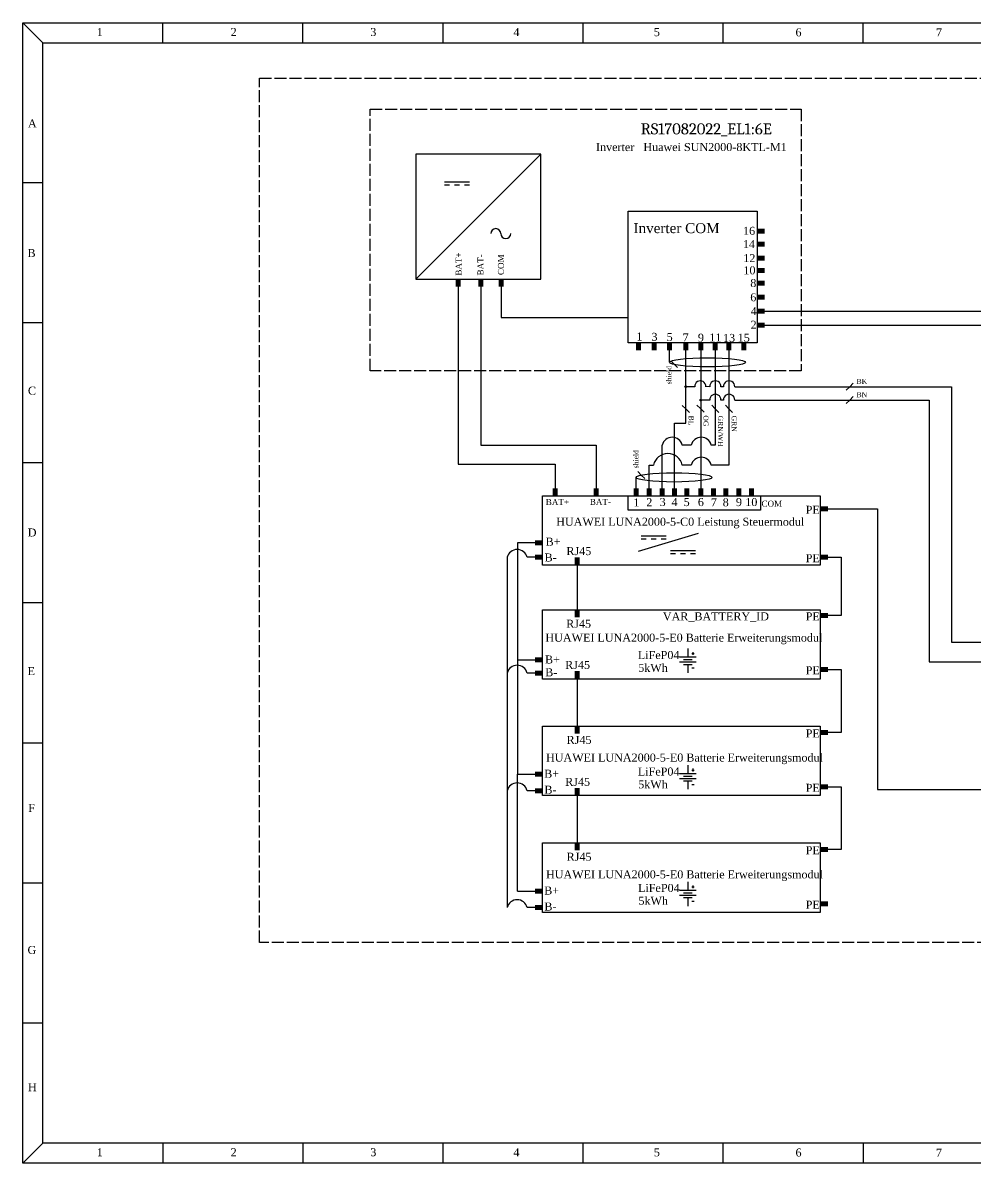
# Model space of a CAD drawing. Header units: millimetres. Extents: x -7007 to 90280, y -19770 to 37239.
# Drawn here: x -7007 to 40589, y -19770 to 37239 of the extents above; entities that cross this region are included whole.
import ezdxf

# ---------------------------------------------------------------- set-up
doc = ezdxf.new("R2010")
doc.units = ezdxf.units.MM
doc.linetypes.add('ACAD_ISO02W100', pattern=[15, 12, -3])
doc.layers.add('KIRJANURK', color=7, linetype='Continuous')
doc.styles.add('cable length', font='times.ttf', dxfattribs={"height": 10})
doc.styles.add('Component', font='times.ttf', dxfattribs={"height": 50})
doc.styles.add('MtXpl_Cambria', font='Cambria.ttf')
doc.styles.add('style1', font='times.ttf', dxfattribs={"height": 16})

# ---------------------------------------------------------------- blocks, each defined once
blk = doc.blocks.new('BATTARIE1')
at = {"color": 242, "true_color": 0xcd2027}
blk.add_line((17720, -6170), (17720, -330), dxfattribs=at)
for p, q in [((33225, -960), (33890, -960)), ((33890, -960), (33890, -4080)), ((17200, -1150), (17200, -6990)), ((20690, -1390), (20690, -3760)), ((33890, -4080), (33225, -4080)), ((25820, -6124), (26230, -6124)), ((26010, -6254), (26230, -6254)), ((26230, -5704), (26230, -6124)), ((26230, -6124), (26640, -6124)), ((26230, -6254), (26450, -6254)), ((26420, -5954), (26540, -5954)), ((26480, -5884), (26480, -6024)), ((25820, -6374), (26230, -6374)), ((26010, -6494), (26230, -6494)), ((26230, -6374), (26640, -6374)), ((26230, -6494), (26450, -6494)), ((26230, -6494), (26230, -6914)), ((26420, -6674), (26540, -6674)), ((18585, -6990), (18200, -6990))]:
    blk.add_line(p, q)
at = {"color": 1}
blk.add_line((17720, -6170), (18585, -6170), dxfattribs=at)
blk.add_lwpolyline([(18960, -3760), (32850, -3760), (32850, -7230), (18960, -7230)], close=True)
at = {"const_width": 250}
for points in [[(20690, -3760), (20690, -4135)], [(33225, -4080), (32850, -4080)], [(18960, -6170), (18585, -6170)], [(33225, -6800), (32850, -6800)], [(18960, -6990), (18585, -6990)]]:
    blk.add_lwpolyline(points, dxfattribs=at)
blk.add_arc((17700, -7115), 515, 14.0362, 165.9638)
at = {"char_height": 400, "attachment_point": 1, "style": 'style1'}
for s, width, gutter_width, heights, insert in [('{\\fTimes New Roman|b0|i0|c186|p18;PE }', 647.26, 3125, [592], (32118, -3925)), ('RJ45{\\fTimes New Roman|b0|i0|c186|p18; }', 647.26, 3125, [592], (20172, -4250)), ('{\\fTimes New Roman|b0|i0|c186|p18;HUAWEI LUNA2000}-5-E0 Batterie Erweiterungsmodul', 13625.69, 2822, [1346], (19140, -5132)), ('B+{\\fTimes New Roman|b0|i0|c186|p18; }', 647.26, 3125, [592], (19050, -5940)), ('LiFeP04', 1980, 2822, [554], (23740, -5810)), ('B-{\\fTimes New Roman|b0|i0|c186|p18; }', 647.26, 3125, [592], (19060, -6740)), ('5kWh', 1980, 2822, [554], (23759, -6451)), ('{\\fTimes New Roman|b0|i0|c186|p18;PE }', 647.26, 3125, [592], (32118, -6645))]:
    blk.add_mtext_dynamic_manual_height_columns(s, width=width, gutter_width=gutter_width, heights=heights, dxfattribs=dict(at, insert=insert))
blk = doc.blocks.new('BATTARIE2')
at = {"color": 1}
for p, q in [((17720, 5401), (17720, -330)), ((17720, -330), (18585, -330))]:
    blk.add_line(p, q, dxfattribs=at)
for p, q in [((17200, 4731), (17200, -1150)), ((33225, 4916), (33890, 4916)), ((33890, 4916), (33890, 1760)), ((20690, 4455), (20690, 2080)), ((33890, 1760), (33225, 1760)), ((26230, 136), (26230, -284)), ((25820, -284), (26230, -284)), ((25820, -534), (26230, -534)), ((26010, -414), (26230, -414)), ((26230, -284), (26640, -284)), ((26230, -414), (26450, -414)), ((26230, -534), (26640, -534)), ((26420, -114), (26540, -114)), ((26480, -44), (26480, -184)), ((26010, -654), (26230, -654)), ((26230, -654), (26450, -654)), ((26230, -654), (26230, -1074)), ((26420, -834), (26540, -834)), ((18585, -1150), (18200, -1150))]:
    blk.add_line(p, q)
blk.add_lwpolyline([(18960, 2080), (32850, 2080), (32850, -1390), (18960, -1390)], close=True)
at = {"const_width": 250}
for points in [[(20690, 2080), (20690, 1705)], [(33225, 1760), (32850, 1760)], [(18960, -330), (18585, -330)], [(18960, -1150), (18585, -1150)], [(20690, -1015), (20690, -1390)], [(33225, -960), (32850, -960)]]:
    blk.add_lwpolyline(points, dxfattribs=at)
blk.add_arc((17700, -1275), 515, 14.0362, 165.9638)
at = {"char_height": 400, "attachment_point": 1, "style": 'style1'}
for s, width, gutter_width, heights, insert in [('{\\fTimes New Roman|b0|i0|c186|p18;PE }', 647.26, 3125, [592], (32118, 1915)), ('RJ45{\\fTimes New Roman|b0|i0|c186|p18; }', 647.26, 3125, [592], (20172, 1590)), ('{\\fTimes New Roman|b0|i0|c186|p18;HUAWEI LUNA2000}-5-E0 Batterie Erweiterungsmodul', 13625.69, 2822, [1346], (19140, 708)), ('LiFeP04', 1980, 2822, [554], (23730, 10)), ('B+{\\fTimes New Roman|b0|i0|c186|p18; }', 647.26, 3125, [592], (19050, -100)), ('RJ45{\\fTimes New Roman|b0|i0|c186|p18; }', 647.26, 3125, [592], (20100, -506)), ('B-{\\fTimes New Roman|b0|i0|c186|p18; }', 647.26, 3125, [592], (19060, -900)), ('5kWh', 1980, 2822, [554], (23749, -631)), ('{\\fTimes New Roman|b0|i0|c186|p18;PE }', 647.26, 3125, [592], (32118, -805))]:
    blk.add_mtext_dynamic_manual_height_columns(s, width=width, gutter_width=gutter_width, heights=heights, dxfattribs=dict(at, insert=insert))
blk = doc.blocks.new('BATTARIE3')
at = {"color": 1}
for p, q in [((18585, 11240), (17720, 11240)), ((17720, 11240), (17720, 5401)), ((17720, 5401), (18585, 5401))]:
    blk.add_line(p, q, dxfattribs=at)
for p, q in [((17200, 10520), (17200, 4731)), ((18585, 10520), (18200, 10520)), ((33225, 10520), (33890, 10520)), ((33890, 10520), (33890, 7611)), ((20690, 10145), (20690, 7900)), ((33890, 7611), (33225, 7611)), ((26230, 5956), (26230, 5536)), ((26420, 5706), (26540, 5706)), ((26480, 5776), (26480, 5636)), ((25820, 5536), (26230, 5536)), ((25820, 5286), (26230, 5286)), ((26010, 5406), (26230, 5406)), ((26010, 5166), (26230, 5166)), ((26230, 5536), (26640, 5536)), ((26230, 5406), (26450, 5406)), ((26230, 5286), (26640, 5286)), ((26230, 5166), (26450, 5166)), ((26230, 5166), (26230, 4746)), ((18585, 4731), (18200, 4731)), ((26420, 4986), (26540, 4986))]:
    blk.add_line(p, q)
at = {"const_width": 250}
for points in [[(20690, 7900), (20690, 7525)], [(33225, 7611), (32850, 7611)], [(18960, 5401), (18585, 5401)], [(18960, 4731), (18585, 4731)], [(20690, 4830), (20690, 4455)], [(33225, 4916), (32850, 4916)]]:
    blk.add_lwpolyline(points, dxfattribs=at)
blk.add_lwpolyline([(18960, 7900), (32850, 7900), (32850, 4430), (18960, 4430)], close=True)
for centre in [(17700, 10395), (17700, 4606)]:
    blk.add_arc(centre, 515, 14.0362, 165.9638)
at = {"insert": (24980, 7766), "char_height": 400, "width": 10800.09, "attachment_point": 1, "style": 'Component'}
blk.add_mtext('{\\fTimes New Roman|b0|i0|c186|p18;VAR_BATTERY_ID}', dxfattribs=at)
at = {"char_height": 400, "attachment_point": 1, "style": 'style1'}
for s, width, gutter_width, heights, insert in [('{\\fTimes New Roman|b0|i0|c186|p18;PE }', 647.26, 3125, [592], (32118, 7766)), ('RJ45{\\fTimes New Roman|b0|i0|c186|p18; }', 647.26, 3125, [592], (20150, 7399)), ('{\\fTimes New Roman|b0|i0|c186|p18;HUAWEI LUNA2000}-5-E0 Batterie Erweiterungsmodul', 13625.69, 2822, [1346], (19110, 6703)), ('LiFeP04', 1980, 2822, [554], (23729, 5834)), ('B+{\\fTimes New Roman|b0|i0|c186|p18; }', 647.26, 3125, [592], (19090, 5611)), ('RJ45{\\fTimes New Roman|b0|i0|c186|p18; }', 647.26, 3125, [592], (20100, 5339)), ('5kWh', 1980, 2822, [554], (23748, 5193)), ('B-{\\fTimes New Roman|b0|i0|c186|p18; }', 647.26, 3125, [592], (19100, 4971)), ('{\\fTimes New Roman|b0|i0|c186|p18;PE }', 647.26, 3125, [592], (32118, 5071))]:
    blk.add_mtext_dynamic_manual_height_columns(s, width=width, gutter_width=gutter_width, heights=heights, dxfattribs=dict(at, insert=insert))
blk = doc.blocks.new('INVERTER')
for p, q in [((52108, 23580), (61190, 28330)), ((52115, 28330), (61190, 28330)), ((61190, 28330), (61190, 23580)), ((45340, 22830), (45340, 26350)), ((45340, 26350), (51740, 26350)), ((48828, 26160), (49003, 26338)), ((49003, 26338), (49178, 26517)), ((55670, 26410), (54420, 26410)), ((54670, 26260), (54420, 26260)), ((55170, 26260), (54920, 26260)), ((55670, 26260), (55420, 26260)), ((55670, 26410), (55670, 26410)), ((48946, 25540), (49122, 25718)), ((46160, 22130), (46160, 25540)), ((46160, 25540), (51733, 25540)), ((48771, 25362), (48946, 25540)), ((52108, 23580), (52108, 25120)), ((61190, 23580), (52108, 23580)), ((30075, 22830), (45340, 22830)), ((30075, 22130), (46160, 22130))]:
    blk.add_line(p, q)
at = {"color": 252, "linetype": 'ACAD_ISO02W100', "ltscale": 50, "true_color": 0x939598}
blk.add_lwpolyline([(50650, 28885), (64970, 28885), (64970, 21790), (50650, 21790)], close=True, dxfattribs=at)
for points in [[(52115, 26730), (52115, 26730), (52115, 28330), (52115, 28330)], [(52115, 26730), (53040, 26730), (53040, 25120), (52115, 25120)]]:
    blk.add_lwpolyline(points, close=True)
at = {"const_width": 250}
for points in [[(52115, 26350), (51740, 26350)], [(52108, 25540), (51733, 25540)]]:
    blk.add_lwpolyline(points, dxfattribs=at)
for centre, start, end in [((58870, 24400), 0, 180), ((59370, 24400), 180, 0)]:
    blk.add_arc(centre, 250, start, end)
at = {"style": 'Component'}
blk.add_text('INVERTER_MODEL_MARK', height=500, dxfattribs=at).set_placement((53210, 28120))
at = {"char_height": 250, "attachment_point": 1, "style": 'cable length'}
for s, insert, rotation in [('OG{\\fTimes New Roman|b0|i0|c186|p18; }', (48800, 26854), 0.5856), ('{\\fTimes New Roman|b0|i0|c186|p18;BL }', (48893, 26070), 0.3223)]:
    blk.add_mtext_dynamic_manual_height_columns(s, width=647.26, gutter_width=3125, heights=[592], dxfattribs=dict(at, insert=insert, rotation=rotation))
at = {"style": 'style1'}
for s, width, heights, insert, char_height, attachment_point in [('{\\fTimes New Roman|b0|i0|c186|p18;COM}', 3468.44, [0], (53185, 27180), 300, 3), ('{\\fTimes New Roman|b0|i0|c204|p18;3\\fTimes New Roman|b0|i0|c186|p18; }', 647.26, [592], (52356, 26596), 400, 1), ('{\\fTimes New Roman|b0|i0|c204|p18;1\\fTimes New Roman|b0|i0|c186|p18; }', 647.26, [592], (52414, 25779), 400, 1)]:
    blk.add_mtext_dynamic_manual_height_columns(s, width=width, gutter_width=3125, heights=heights, dxfattribs=dict(at, insert=insert, char_height=char_height, attachment_point=attachment_point))
at = {"layer": 'KIRJANURK', "style": 'MtXpl_Cambria'}
blk.add_text('RS17082022_EL2:B9', height=554.58, dxfattribs=at).set_placement((56713, 22559))

msp = doc.modelspace()

# ---------------------------------------------------------------- linework, layer by layer
for p, q in [((-7000, -19770), (-7007, 37235)), ((-7007, 37235), (90273, 37235)), ((-6007, 36235), (-7007, 37235)), ((-7, 36235), (-7, 37239)), ((6993, 36235), (6993, 37239)), ((13993, 36235), (13993, 37239)), ((20993, 36235), (20993, 37236)), ((27993, 36235), (27993, 37235)), ((34993, 36235), (34993, 37234)), ((-6007, -18765), (-6007, 36235)), ((-6007, 36235), (89273, 36235)), ((18880, 30670), (12630, 24420)), ((-6006, 29235), (-7007, 29235)), ((15320, 29270), (14070, 29270)), ((14320, 29120), (14070, 29120)), ((14820, 29120), (14570, 29120)), ((15320, 29120), (15070, 29120)), ((15320, 29270), (15320, 29270)), ((15875, 24045), (15875, 16130)), ((16905, 24045), (16905, 22510)), ((-6006, 22235), (-7007, 22235)), ((16905, 22510), (23250, 22510)), ((25310, 20267), (25310, 20865)), ((26130, 17230), (26130, 20865)), ((26870, 20865), (26870, 17230)), ((27600, 20865), (27600, 16130)), ((28280, 20865), (28280, 15130)), ((25710, 20000), (25410, 20300)), ((26570, 19048), (26130, 19048)), ((27320, 19048), (27130, 19052)), ((28010, 19048), (27880, 19048)), ((28570, 19048), (39400, 19048)), ((34143, 18871), (34320, 19048)), ((34320, 19048), (34497, 19224)), ((39400, 19048), (39400, 6280)), ((27320, 18380), (26870, 18380)), ((28010, 18380), (27880, 18380)), ((28570, 18380), (38290, 18380)), ((34143, 18203), (34320, 18380)), ((34320, 18380), (34497, 18557)), ((38290, 18380), (38290, 5290)), ((25952, 18116), (26130, 17940)), ((26130, 17940), (26308, 17764)), ((26680, 18126), (26859, 17951)), ((26859, 17951), (27037, 17776)), ((27423, 18117), (27600, 17940)), ((27600, 17940), (27777, 17763)), ((28103, 18117), (28280, 17940)), ((28280, 17940), (28457, 17763)), ((25560, 13965), (25560, 17230)), ((25560, 17230), (26130, 17230)), ((26870, 17230), (26870, 13965)), ((15875, 16130), (21640, 16130)), ((21640, 16130), (21640, 13965)), ((24950, 13965), (24950, 16130)), ((26400, 16130), (25950, 16130)), ((27600, 16130), (27400, 16130)), ((-6006, 15235), (-7007, 15235)), ((24290, 13965), (24290, 15130)), ((24290, 15130), (24510, 15130)), ((26400, 15130), (25950, 15130)), ((28280, 15130), (27400, 15130)), ((23640, 13965), (23640, 14510)), ((23899, 14629), (23722, 14806)), ((24076, 14453), (23899, 14629)), ((33225, 12940), (35700, 12940)), ((35700, 12940), (35700, -1090)), ((23760, 10830), (26760, 11730)), ((25150, 11580), (23900, 11580)), ((24150, 11430), (23900, 11430)), ((24650, 11430), (24400, 11430)), ((25150, 11430), (24900, 11430)), ((25150, 11580), (25150, 11580)), ((26610, 10850), (25360, 10850)), ((26610, 10850), (26610, 10850)), ((25610, 10700), (25360, 10700)), ((26110, 10700), (25860, 10700)), ((26610, 10700), (26360, 10700)), ((-6006, 8235), (-7007, 8235)), ((39400, 6280), (53005, 6280)), ((38290, 5290), (53005, 5290)), ((-6006, 1235), (-7007, 1235)), ((35700, -1090), (66730, -1090)), ((-6006, -5765), (-7007, -5765)), ((-6006, -12765), (-7007, -12765)), ((-7000, -19770), (-6007, -18765)), ((65000, -18775), (-6000, -18765)), ((0, -19770), (0, -18766)), ((7000, -19770), (7000, -18766)), ((14000, -19770), (14000, -18766)), ((21000, -19770), (21000, -18769)), ((28000, -19770), (28000, -18770)), ((35000, -19770), (35000, -18771)), ((90280, -19770), (-7000, -19770))]:
    msp.add_line(p, q)
at = {"color": 1}
for p, q in [((14745, 24045), (14745, 15180)), ((14745, 15180), (19590, 15180)), ((19590, 15180), (19590, 13965))]:
    msp.add_line(p, q, dxfattribs=at)
at = {"color": 1, "linetype": 'ACAD_ISO02W100', "ltscale": 50}
msp.add_lwpolyline([(4820, 34480), (78790, 34480), (78790, -8730), (4820, -8730)], close=True, dxfattribs=at)
at = {"color": 252, "linetype": 'ACAD_ISO02W100', "ltscale": 50, "true_color": 0x939598}
msp.add_lwpolyline([(10350, 32920), (31900, 32920), (31900, 19840), (10350, 19840)], close=True, dxfattribs=at)
for points in [[(12630, 24420), (18880, 24420), (18880, 30670), (12630, 30670)], [(23250, 27830), (29700, 27830), (29700, 21240), (23250, 21240)], [(18960, 13590), (32850, 13590), (32850, 10120), (18960, 10120)], [(23250, 13590), (29860, 13590), (29860, 12880), (23250, 12880)]]:
    msp.add_lwpolyline(points, close=True)
at = {"const_width": 250}
for points in [[(30075, 26820), (29700, 26820)], [(30075, 26165), (29700, 26165)], [(30075, 25480), (29700, 25480)], [(14745, 24420), (14745, 24045)], [(15875, 24420), (15875, 24045)], [(16905, 24420), (16905, 24045)], [(30075, 24860), (29700, 24860)], [(30075, 24220), (29700, 24220)], [(30075, 23530), (29700, 23530)], [(30075, 22830), (29700, 22830)], [(30075, 22130), (29700, 22130)], [(23770, 21240), (23770, 20865)], [(24540, 21240), (24540, 20865)], [(25310, 21240), (25310, 20865)], [(26130, 21240), (26130, 20865)], [(26870, 21240), (26870, 20865)], [(27600, 21240), (27600, 20865)], [(28280, 21240), (28280, 20865)], [(29020, 21240), (29020, 20865)], [(19590, 13965), (19590, 13590)], [(21640, 13965), (21640, 13590)], [(23640, 13965), (23640, 13590)], [(24290, 13965), (24290, 13590)], [(24950, 13965), (24950, 13590)], [(25560, 13965), (25560, 13590)], [(26170, 13965), (26170, 13590)], [(26870, 13965), (26870, 13590)], [(27510, 13965), (27510, 13590)], [(28120, 13965), (28120, 13590)], [(28770, 13965), (28770, 13590)], [(29410, 13965), (29410, 13590)], [(33225, 12940), (32850, 12940)], [(18960, 11240), (18585, 11240)], [(18960, 10520), (18585, 10520)], [(20690, 10520), (20690, 10145)], [(33225, 10520), (32850, 10520)]]:
    msp.add_lwpolyline(points, dxfattribs=at)
for centre in [(26130, 19048), (26870, 18380)]:
    msp.add_circle(centre, 44.8)
for centre, radius, start, end in [((16630, 26700), 250, 0, 180), ((17130, 26700), 250, 180, 0), ((26850, 19060), 280, 357.4984, 182.5016), ((27600, 19060), 280, 357.4984, 182.5016), ((28290, 19060), 280, 357.4984, 182.5016), ((27600, 18392), 280, 357.4984, 182.5016), ((28290, 18392), 280, 357.4984, 182.5016), ((25450, 16005), 515, 14.0362, 165.9638), ((26900, 16005), 515, 14.0362, 165.9638), ((25230, 14966), 738, 12.8143, 167.1857), ((26900, 15005), 515, 14.0362, 165.9638)]:
    msp.add_arc(centre, radius, start, end)
for centre in [(27210, 20263), (25540, 14513)]:
    msp.add_ellipse(centre, major_axis=(1900, 0), ratio=0.121053)

# ---------------------------------------------------------------- block references
for name in ['INVERTER', 'BATTARIE3', 'BATTARIE2', 'BATTARIE1']:
    msp.add_blockref(name, (0, 0))

# ---------------------------------------------------------------- texts
at = {"attachment_point": 1}
for s, width, gutter_width, heights, insert, char_height, style in [('{\\fTimes New Roman|b0|i0|c186|p18;1}', 870, 1250, [0], (-3310, 36980), 400, 'style1'), ('{\\fTimes New Roman|b0|i0|c186|p18;2}', 870, 1250, [0], (3380, 36980), 400, 'style1'), ('{\\fTimes New Roman|b0|i0|c186|p18;3}', 870, 1250, [0], (10360, 36980), 400, 'style1'), ('{\\fTimes New Roman|b0|i0|c186|p18;4}', 870, 1250, [0], (17510, 36973), 400, 'style1'), ('{\\fTimes New Roman|b0|i0|c186|p18;5}', 870, 1250, [0], (24530, 36973), 400, 'style1'), ('{\\fTimes New Roman|b0|i0|c186|p18;6}', 870, 1250, [0], (31610, 36966), 400, 'style1'), ('{\\fTimes New Roman|b0|i0|c186|p18;7}', 870, 1250, [0], (38630, 36959), 400, 'style1'), ('{\\fTimes New Roman|b0|i0|c186|p18;A}', 870, 1250, [0], (-6750, 32410), 400, 'style1'), ('{\\fTimes New Roman|b0|i0|c186|p18;Inverter} {\\fTimes New Roman|b0|i0|c186|p18;  }Huawei SUN2000-{\\fTimes New Roman|b0|i0|c186|p18;8}KTL-M1', 10101.09, 2822, [1458], (21640, 31228), 400, 'style1'), ('{\\fTimes New Roman|b0|i0|c186|p18;Inverter} {\\fTimes New Roman|b0|i0|c186|p18;COM}', 10101.09, 2822, [1458], (23515, 27225), 500, 'style1'), ('{\\fTimes New Roman|b0|i0|c204|p18;16\\fTimes New Roman|b0|i0|c186|p18; }', 647.26, 3125, [592], (28990, 27040), 400, 'style1'), ('{\\fTimes New Roman|b0|i0|c204|p18;14\\fTimes New Roman|b0|i0|c186|p18; }', 647.26, 3125, [592], (28980, 26375), 400, 'style1'), ('{\\fTimes New Roman|b0|i0|c186|p18;B}', 870, 1250, [0], (-6770, 25930), 400, 'style1'), ('{\\fTimes New Roman|b0|i0|c204|p18;12\\fTimes New Roman|b0|i0|c186|p18; }', 647.26, 3125, [592], (29000, 25677), 400, 'style1'), ('{\\fTimes New Roman|b0|i0|c204|p18;10\\fTimes New Roman|b0|i0|c186|p18; }', 647.26, 3125, [592], (29007, 25067), 400, 'style1'), ('{\\fTimes New Roman|b0|i0|c204|p18;8\\fTimes New Roman|b0|i0|c186|p18; }', 647.26, 3125, [592], (29350, 24430), 400, 'style1'), ('{\\fTimes New Roman|b0|i0|c204|p18;6\\fTimes New Roman|b0|i0|c186|p18; }', 647.26, 3125, [592], (29350, 23720), 400, 'style1'), ('{\\fTimes New Roman|b0|i0|c204|p18;4\\fTimes New Roman|b0|i0|c186|p18; }', 647.26, 3125, [592], (29370, 23027), 400, 'style1'), ('{\\fTimes New Roman|b0|i0|c204|p18;2\\fTimes New Roman|b0|i0|c186|p18; }', 647.26, 3125, [592], (29366, 22346), 400, 'style1'), ('{\\fTimes New Roman|b0|i0|c204|p18;1\\fTimes New Roman|b0|i0|c186|p18; }', 647.26, 3125, [592], (23660, 21757), 400, 'style1'), ('{\\fTimes New Roman|b0|i0|c204|p18;3\\fTimes New Roman|b0|i0|c186|p18; }', 647.26, 3125, [592], (24410, 21740), 400, 'style1'), ('{\\fTimes New Roman|b0|i0|c204|p18;5\\fTimes New Roman|b0|i0|c186|p18; }', 647.26, 3125, [592], (25170, 21730), 400, 'style1'), ('{\\fTimes New Roman|b0|i0|c204|p18;7\\fTimes New Roman|b0|i0|c186|p18; }', 647.26, 3125, [592], (25970, 21710), 400, 'style1'), ('{\\fTimes New Roman|b0|i0|c204|p18;9\\fTimes New Roman|b0|i0|c186|p18; }', 647.26, 3125, [592], (26730, 21698), 400, 'style1'), ('{\\fTimes New Roman|b0|i0|c204|p18;11\\fTimes New Roman|b0|i0|c186|p18; }', 647.26, 3125, [592], (27306, 21710), 400, 'style1'), ('{\\fTimes New Roman|b0|i0|c204|p18;13\\fTimes New Roman|b0|i0|c186|p18; }', 647.26, 3125, [592], (27986, 21687), 400, 'style1'), ('{\\fTimes New Roman|b0|i0|c204|p18;15\\fTimes New Roman|b0|i0|c186|p18; }', 647.26, 3125, [592], (28720, 21697), 400, 'style1'), ('{\\fTimes New Roman|b0|i0|c186|p18;BK }', 647.26, 3125, [592], (34659, 19441), 250, 'cable length'), ('{\\fTimes New Roman|b0|i0|c186|p18;C}', 870, 1250, [0], (-6750, 19050), 400, 'style1'), ('{\\fTimes New Roman|b0|i0|c186|p18;BN }', 647.26, 3125, [592], (34659, 18773), 250, 'cable length'), ('{\\fTimes New Roman|b0|i0|c186|p18;BAT+}', 3468.44, 3125, [0], (19130, 13432), 300, 'style1'), ('{\\fTimes New Roman|b0|i0|c186|p18;BAT}-', 3468.44, 3125, [0], (21330, 13440), 300, 'style1'), ('{\\fTimes New Roman|b0|i0|c204|p18;1\\fTimes New Roman|b0|i0|c186|p18; }', 647.26, 3125, [592], (23507, 13459), 400, 'style1'), ('2{\\fTimes New Roman|b0|i0|c186|p18; }', 647.26, 3125, [592], (24153, 13473), 400, 'style1'), ('3{\\fTimes New Roman|b0|i0|c186|p18; }', 647.26, 3125, [592], (24820, 13483), 400, 'style1'), ('4{\\fTimes New Roman|b0|i0|c186|p18; }', 647.26, 3125, [592], (25410, 13479), 400, 'style1'), ('5{\\fTimes New Roman|b0|i0|c186|p18; }', 647.26, 3125, [592], (26020, 13480), 400, 'style1'), ('6{\\fTimes New Roman|b0|i0|c186|p18; }', 647.26, 3125, [592], (26730, 13480), 400, 'style1'), ('7{\\fTimes New Roman|b0|i0|c186|p18; }', 647.26, 3125, [592], (27380, 13470), 400, 'style1'), ('8{\\fTimes New Roman|b0|i0|c186|p18; }', 647.26, 3125, [592], (27970, 13470), 400, 'style1'), ('9{\\fTimes New Roman|b0|i0|c186|p18; }', 647.26, 3125, [592], (28630, 13480), 400, 'style1'), ('{\\fTimes New Roman|b0|i0|c204|p18;1}0{\\fTimes New Roman|b0|i0|c186|p18; }', 647.26, 3125, [592], (29100, 13480), 400, 'style1'), ('COM', 3468.44, 3125, [0], (29910, 13350), 300, 'style1'), ('{\\fTimes New Roman|b0|i0|c186|p18;PE }', 647.26, 3125, [592], (32118, 13095), 400, 'style1'), ('{\\fTimes New Roman|b0|i0|c186|p18;HUAWEI LUNA2000}-5-C0 Leistung Steuermodul', 13625.69, 2822, [1346], (19650, 12498), 400, 'style1'), ('{\\fTimes New Roman|b0|i0|c186|p18;D}', 870, 1250, [0], (-6760, 11960), 400, 'style1'), ('B+{\\fTimes New Roman|b0|i0|c186|p18; }', 647.26, 3125, [592], (19120, 11500), 400, 'style1'), ('RJ45{\\fTimes New Roman|b0|i0|c186|p18; }', 647.26, 3125, [592], (20160, 11029), 400, 'style1'), ('B-{\\fTimes New Roman|b0|i0|c186|p18; }', 647.26, 3125, [592], (19070, 10710), 400, 'style1'), ('{\\fTimes New Roman|b0|i0|c186|p18;PE }', 647.26, 3125, [592], (32118, 10675), 400, 'style1'), ('{\\fTimes New Roman|b0|i0|c186|p18;E}', 870, 1250, [0], (-6770, 5030), 400, 'style1'), ('{\\fTimes New Roman|b0|i0|c186|p18;F}', 870, 1250, [0], (-6740, -1810), 400, 'style1'), ('{\\fTimes New Roman|b0|i0|c186|p18;G}', 870, 1250, [0], (-6770, -8910), 400, 'style1'), ('{\\fTimes New Roman|b0|i0|c186|p18;H}', 870, 1250, [0], (-6750, -15770), 400, 'style1'), ('{\\fTimes New Roman|b0|i0|c186|p18;1}', 870, 1250, [0], (-3310, -19020), 400, 'style1'), ('{\\fTimes New Roman|b0|i0|c186|p18;2}', 870, 1250, [0], (3380, -19020), 400, 'style1'), ('{\\fTimes New Roman|b0|i0|c186|p18;3}', 870, 1250, [0], (10360, -19020), 400, 'style1'), ('{\\fTimes New Roman|b0|i0|c186|p18;4}', 870, 1250, [0], (17510, -19027), 400, 'style1'), ('{\\fTimes New Roman|b0|i0|c186|p18;5}', 870, 1250, [0], (24530, -19027), 400, 'style1'), ('{\\fTimes New Roman|b0|i0|c186|p18;6}', 870, 1250, [0], (31610, -19034), 400, 'style1'), ('{\\fTimes New Roman|b0|i0|c186|p18;7}', 870, 1250, [0], (38630, -19041), 400, 'style1')]:
    msp.add_mtext_dynamic_manual_height_columns(s, width=width, gutter_width=gutter_width, heights=heights, dxfattribs=dict(at, insert=insert, char_height=char_height, style=style))
for s, width, heights, insert, char_height, rotation, style in [('{\\fTimes New Roman|b0|i0|c186|p18;BAT+}', 3468.44, [0], (14625, 24599), 300, 90, 'style1'), ('{\\fTimes New Roman|b0|i0|c186|p18;BAT-}', 3468.44, [0], (15715, 24610), 300, 90, 'style1'), ('{\\fTimes New Roman|b0|i0|c186|p18;COM}', 3468.44, [0], (16735, 24630), 300, 90, 'style1'), ('shield{\\fTimes New Roman|b0|i0|c186|p18; }', 647.26, [592], (25156, 19171), 250, 90, 'cable length'), ('{\\fTimes New Roman|b0|i0|c186|p18;BL }', 647.26, [592], (26525, 17603), 250, 270.3223, 'cable length'), ('OG{\\fTimes New Roman|b0|i0|c186|p18; }', 647.26, [592], (27256, 17616), 250, 270.5856, 'cable length'), ('GRN/WH{\\fTimes New Roman|b0|i0|c186|p18; }', 647.26, [592], (27993, 17601), 250, 270, 'cable length'), ('GRN{\\fTimes New Roman|b0|i0|c186|p18; }', 647.26, [592], (28673, 17601), 250, 270, 'cable length'), ('shield{\\fTimes New Roman|b0|i0|c186|p18; }', 647.26, [592], (23505, 14968), 250, 90, 'cable length')]:
    msp.add_mtext_dynamic_manual_height_columns(s, width=width, gutter_width=3125, heights=heights, dxfattribs=dict(at, insert=insert, char_height=char_height, rotation=rotation, style=style))
at = {"layer": 'KIRJANURK', "style": 'MtXpl_Cambria'}
msp.add_text('RS17082022_EL1:6E', height=554.58, dxfattribs=at).set_placement((23870, 31661))

doc.saveas('drawing.dxf')
